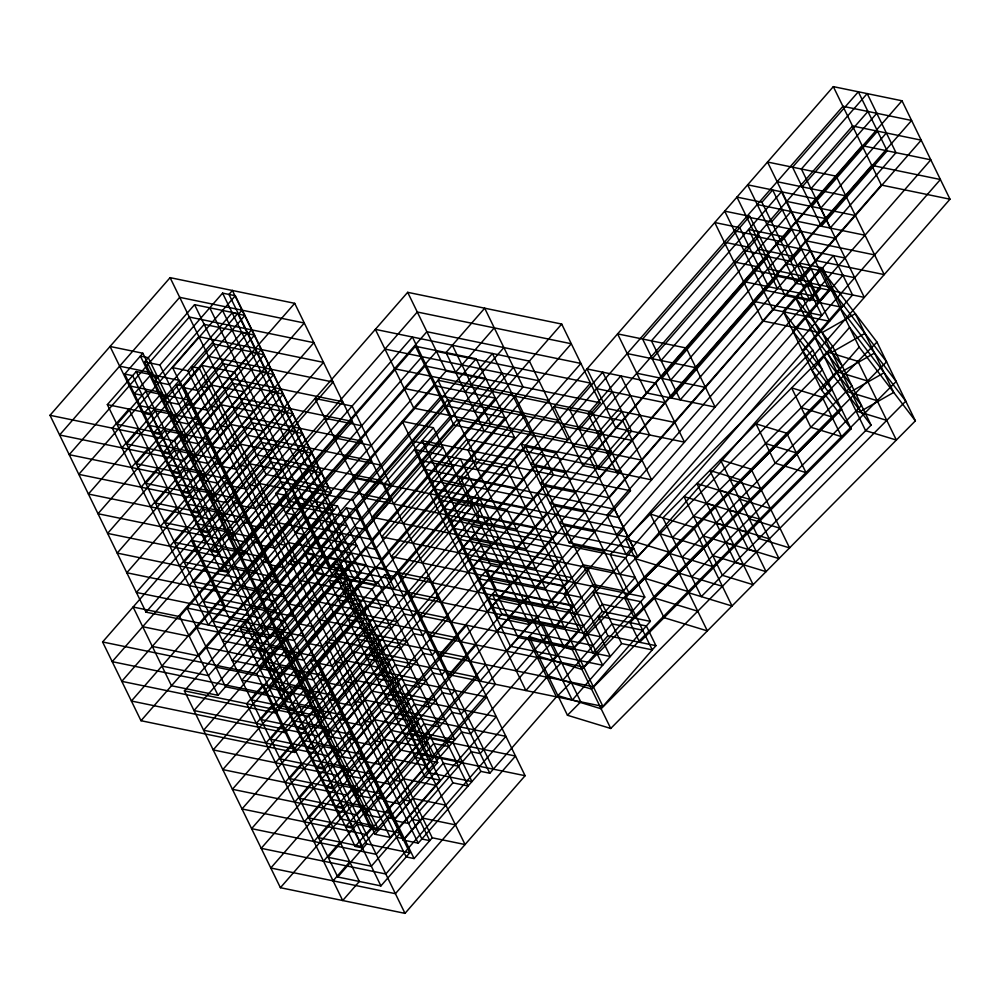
<?xml version="1.0" encoding="UTF-8"?>
<svg xmlns="http://www.w3.org/2000/svg" width="1000" height="1000" viewBox="0 0 1000 1000"><rect width="100%" height="100%" fill="white"/><g stroke="black" fill="none" stroke-linecap="round" stroke-linejoin="round"><path stroke-width="1.5" d="M50 415.3L170.1 277.65L294.7 303.325L390.7 500.15L270.6 637.8L146 612.137L50 415.3L174.6 440.975L270.6 637.8M124.738 374.025L142.863 353.237L238.875 550.075L220.738 570.85L124.738 374.025L132.637 375.65L228.637 572.475L220.738 570.85M107.35 404.625L136.237 371.525L179.4 380.425L409.8 852.812L380.925 885.913L337.75 877.013L107.35 404.625L150.525 413.512L380.925 885.913M440.175 780.2L424.963 777.062L328.963 580.237L344.175 583.375L440.175 780.2L390.25 837.412L375.05 834.275L144.65 361.887L194.562 304.675L237.725 313.562L333.725 510.4L290.562 501.5L194.562 304.675M144.65 361.887L159.85 365.012L222.587 293.125L235.338 295.75L331.337 492.575L268.612 564.475L283.812 567.6M439.325 726.912L424.125 723.775L374.212 780.987L389.412 784.125L452.05 712.337L461 714.175L527.65 637.788L556.45 696.838L489.8 773.225L480.85 771.388L418.212 843.162L403.013 840.037L172.613 367.638L235.338 295.75M150.525 413.512L179.4 380.425M172.613 367.638L187.812 370.775L237.725 313.562M121.9 447.825L138.537 428.75M238.562 314.113L242 310.175M201.825 365.387L297.838 562.225L279.7 583L271.8 581.375L175.8 384.538L183.7 386.163L201.825 365.387L234.65 372.15L330.65 568.975M131.5 467.5L148.138 448.438M248.162 333.8L251.6 329.85M174.6 440.975L294.7 303.325M141.1 487.188L157.738 468.125M257.762 353.488L261.2 349.538M150.7 506.875L167.338 487.8M267.362 373.162L270.8 369.225M160.3 526.55L176.938 507.488M276.962 392.85L280.4 388.9M169.9 546.237L186.537 527.163M286.562 412.537L290 408.587M102.6 641.975L407.675 292.325L561.7 324.062L600.1 402.8L295.025 752.45L141 720.713L102.6 641.975L256.625 673.713L295.025 752.45M179.5 565.925L196.137 546.85M296.163 432.212L299.6 428.275M146 612.137L266.1 474.487L390.7 500.15M189.1 585.6L205.738 566.538M305.763 451.9L309.2 447.95M275.988 493.325L412.388 337L450.788 415.737L314.387 572.062L275.988 493.325L285.487 495.288L323.888 574.012L218.025 695.337L171.5 685.75L133.1 607.025L179.625 616.613L218.025 695.337M179.625 616.613L285.487 495.288M292.062 487.675L415.45 346.275L476.15 358.775L514.55 437.512L391.175 578.913L330.462 566.413L292.062 487.675L352.762 500.188L391.175 578.913M198.7 605.288L215.338 586.213M315.363 471.587L318.8 467.638M294.387 497.125L203.35 601.45L246.525 610.35L337.55 506.012L375.95 584.75L332.788 575.85L294.387 497.125L337.55 506.012M421.987 356.688L285.587 513.013L295.087 514.963L189.225 636.287L142.7 626.7M331.337 492.575L318.587 489.95L255.85 561.85L240.65 558.713M431.587 376.375L295.188 532.7L304.688 534.65L198.825 655.975L152.3 646.388M141 720.713L446.075 371.062L600.1 402.8M319.188 519.938L265.45 581.525L250.25 578.4M325.575 521.25L332.2 513.65M455.575 372.25L494.288 327.887M441.188 396.05L304.788 552.375L314.288 554.338L208.425 675.65L161.9 666.075M184.4 690.863L304.5 553.212L429.1 578.888L525.1 775.713L405 913.363L280.4 887.7L184.4 690.863L309 716.538L405 913.363M331.95 522.562L278.212 584.15L293.412 587.288M352.762 500.188L476.15 358.775M240.55 629.163L287.125 638.75L325.525 717.487L278.95 707.887L240.55 629.163L346.375 507.887L355.962 509.862L394.363 588.587L530.8 432.225L492.4 353.488L355.962 509.862M328.787 539.625L275.05 601.213L259.85 598.075M433.387 427.713L384.05 484.275L480.05 681.1L529.388 624.55L433.387 427.713L402.238 421.3L498.237 618.125L529.388 624.55M335.175 540.938L341.8 533.337M465.175 391.925L503.888 347.562M341.55 542.25L287.812 603.837L303.012 606.975M330.462 566.413L453.85 425L514.55 437.512M259.137 649.587L277.275 628.8L373.275 825.638L355.138 846.413L259.137 649.587L267.038 651.213L363.038 848.037L355.138 846.413M338.4 559.3L284.65 620.9L269.45 617.762M502 373.175L365.562 529.538L355.975 527.562L250.15 648.838L296.725 658.438M393.65 503.95L442.987 447.4L411.838 440.988M344.775 560.612L351.4 553.013M474.775 411.613L513.488 367.25M375.05 834.275L437.675 762.487L341.675 565.662L241.75 680.188L284.925 689.075L384.85 574.55L393.8 576.4L489.8 773.225M351.15 561.925L297.413 623.525L312.613 626.65M256.625 673.713L561.7 324.062M345.863 579.438L342.325 583.5L351.275 585.337L288.65 657.125L303.85 660.263L353.775 603.05L338.562 599.913M511.6 392.85L375.163 549.225L365.575 547.25L259.75 668.525L306.325 678.125M403.25 523.638L452.587 467.088L421.438 460.662M476.438 459L391.3 556.587L545.325 588.325L630.475 490.737L592.075 412L438.038 380.262L476.438 459L630.475 490.737M355.462 599.125L351.925 603.175L360.875 605.025L298.25 676.812L313.45 679.938L363.375 622.737L348.162 619.6M521.2 412.537L384.762 568.913L375.175 566.925L269.35 688.213L315.925 697.8M412.85 543.312L462.188 486.763L431.037 480.35M256.3 723.388L272.938 704.312M439.513 513.4L469.925 478.55M477.575 469.787L524.663 415.825M432.238 837.788L414.1 858.562L406.2 856.938L310.2 660.1L318.1 661.725L336.238 640.95L432.238 837.788L465.05 844.538L369.05 647.712M278.95 707.887L384.775 586.613L394.363 588.587M393.8 576.4L397.337 572.337L493.338 769.175M365.062 618.812L361.525 622.863L370.475 624.712L307.85 696.488L323.05 699.625L372.975 642.412L357.762 639.288M521.213 444.35L833.325 86.638L902 100.787L950 199.2L637.888 556.912L569.212 542.762L521.213 444.35L589.888 458.5L637.888 556.912M422.45 563L471.788 506.45L440.637 500.037M265.9 743.062L282.538 724M449.113 533.088L479.525 498.237M487.175 489.462L534.263 435.5M525.612 446.725L476.275 503.275L572.275 700.1L621.613 643.55L652.275 649.862L556.275 453.038L525.612 446.725L621.613 643.55M406.938 592.025L403.4 596.075L394.45 594.237L331.812 666.025L316.613 662.887L366.525 605.675L381.725 608.812M479.575 516.775L410.5 595.95L564.525 627.688L633.612 548.513L614.4 509.15L460.375 477.413L479.575 516.775L633.612 548.513M374.663 638.488L371.125 642.55L380.075 644.388L317.45 716.175L332.65 719.312L382.575 662.1L367.362 658.962M309 716.538L429.1 578.888M749.712 216.287L642.613 339.038L671.413 398.075L778.512 275.338L749.712 216.287L724.7 211.125L772.7 309.55L829.6 321.275L810.4 281.9L753.5 270.175M761.95 202.262L772.663 189.988L820.662 288.4L809.95 300.675L784.938 295.512L736.938 197.1L761.95 202.262L809.95 300.675M432.05 582.688L481.388 526.138L450.238 519.712M275.5 762.75L292.137 743.688M458.713 552.762L489.125 517.913M496.775 509.15L543.862 455.188M485.875 522.95L535.212 466.4L565.875 472.725M416.538 611.712L413 615.763L404.05 613.925L341.413 685.7L326.213 682.575L376.125 625.363L391.325 628.5M579.4 429.562L612.3 391.863M384.263 658.175L380.725 662.225L389.675 664.075L327.05 735.863L342.25 738.988L392.175 681.787L376.962 678.65M652.212 358.713L759.312 235.963L734.3 230.812M782.262 209.662L771.55 221.938L746.538 216.788M802.15 186.875L867.938 111.475M441.65 602.362L490.988 545.812L459.837 539.4M285.1 782.438L301.737 763.363M468.312 572.45L498.725 537.6M506.375 528.837L553.462 474.862L515.062 396.138M495.475 542.638L544.812 486.087L575.475 492.4M597.55 433.3L630.45 395.6M661.05 360.538L791.087 211.488M810.987 188.688L876.775 113.287M426.138 631.388L422.6 635.45L413.65 633.6L351.012 705.387L335.812 702.25L385.725 645.05L400.925 648.175M589 449.25L621.9 411.55M490.75 565.35L429.7 635.312L583.725 667.05L644.775 597.087L625.575 557.725L471.55 525.988L490.75 565.35L644.775 597.087M393.862 677.862L390.325 681.912L399.275 683.763L336.65 755.537L351.85 758.675L401.775 701.462L386.562 698.337M589.888 458.5L902 100.787M661.812 378.4L768.913 255.65L743.9 250.5M791.862 229.35L781.15 241.625L756.137 236.475M811.75 206.55L877.537 131.15M451.25 622.05L500.588 565.5L469.438 559.087M294.7 802.113L311.337 783.05M477.912 592.137L508.325 557.288M515.975 548.513L546.987 512.962M505.075 562.325L554.412 505.763L585.075 512.087M607.15 452.987L640.05 415.288M670.65 380.213L800.688 231.163M820.588 208.375L886.375 132.975M435.737 651.075L432.2 655.125L423.25 653.288L360.613 725.075L345.412 721.938L395.325 664.725L410.525 667.862M554.375 627.25L573.337 605.5L496.325 589.637L439.3 655L593.325 686.737L650.362 621.375L640.763 601.688L592.688 591.788L602.288 611.462L650.362 621.375M801.462 249.037L790.75 261.312L765.738 256.15M460.85 641.737L510.188 585.188L479.038 578.763M304.3 821.8L320.938 802.725M487.512 611.812L517.925 576.962M525.575 568.2L556.587 532.65L537.388 493.275M514.675 582L564.012 525.45L594.675 531.763M810.288 250.85L680.25 399.9L651.45 340.85L781.488 191.8L829.488 290.212L818.787 302.488L799.587 263.125L822.638 267.875L841.838 307.238L818.787 302.488M445.337 670.763L441.8 674.812L432.85 672.962L370.213 744.75L355.012 741.625L404.925 684.412L420.125 687.55M655.938 645.662L607.875 635.75L598.275 616.075L646.338 625.975L655.938 645.662L602.925 706.413L506.925 509.588L352.9 477.85L448.9 674.688L501.912 613.925L578.925 629.788L563.975 646.925L467.975 450.1L523.088 386.925L484.688 308.2L445.975 352.562L484.375 431.3M476.175 644.887L409.525 721.275L418.475 723.125L355.85 794.912L371.05 798.037L420.975 740.837L405.763 737.7M569.212 542.762L881.325 185.05L950 199.2M811.062 268.712L800.35 280.988L775.337 275.837M470.45 661.413L519.788 604.862L488.638 598.45M313.9 841.488L330.538 822.412M497.113 631.5L527.525 596.65M535.175 587.888L558.162 561.538M524.275 601.688L573.612 545.138L604.275 551.45M280.4 887.7L400.5 750.05L525.1 775.713M571.15 682.163L557.863 695.588L601.125 708.775L905.775 401.163L849.587 327.375L812.038 370.4L841.55 409.15L630.062 622.625L639.663 642.3L851.15 428.825L821.637 390.087L783.238 311.35L820.788 268.325L876.975 342.113L915.375 420.85L610.725 728.462L567.463 715.263L529.062 636.538L542.35 623.112L580.75 701.85L567.463 715.263M819.887 270.538L809.188 282.812L832.237 287.562M454.938 690.438L451.4 694.5L442.45 692.65L379.812 764.438L364.613 761.3L414.525 704.1L429.725 707.225M485.775 664.575L419.125 740.962L428.075 742.812L365.45 814.587L380.65 817.725L430.575 760.512L415.363 757.387M323.5 861.162L340.138 842.1M506.712 651.188L537.125 616.337M544.775 607.562L567.762 581.213L548.562 541.85M533.875 621.362L583.212 564.812L613.875 571.138M616.512 534.8L842.95 275.287M341.675 565.662L332.725 563.812L428.725 760.65L495.375 684.262L466.575 625.212L399.925 701.6L408.875 703.438L346.25 775.225L361.45 778.363L411.375 721.15L396.163 718.012M333.1 880.85L349.738 861.775M516.312 670.863L546.725 636.013M543.475 641.05L592.812 584.5L623.475 590.812M337.75 877.013L366.637 843.913L409.8 852.812M573.713 613.525L596.7 587.188L587.1 567.5L564.113 593.85L592.913 652.9L607.875 635.75M537.25 657.475L470.6 733.863L461.65 732.013L399.012 803.8L383.812 800.675L433.725 743.462L448.925 746.6M553.075 660.738L602.413 604.188L633.075 610.5M403.013 840.037L452.925 782.825L468.125 785.962L372.125 589.125L356.925 586L452.925 782.825M583.312 633.212L602.288 611.462M546.85 677.163L480.2 753.55L471.25 751.7L408.612 823.487L393.413 820.35L443.325 763.15L458.525 766.275M562.675 680.413L612.013 623.862L642.675 630.188M821.637 390.087L859.188 347.062L820.788 268.325M783.238 311.35L812.75 350.1L610.25 554.562L629.45 593.925L831.95 389.462L802.438 350.712L839.987 307.688L896.175 381.488L591.525 689.087L548.263 675.9L561.55 662.487M832.7 346.425L662.875 517.888L701.275 596.625L871.1 425.15L832.7 346.425L795.387 297.438L833.787 376.163L871.1 425.15M551.95 642.8L538.663 656.213L581.925 669.412L886.575 361.8L830.387 288.012L792.837 331.037L822.35 369.787L619.85 574.25M672.475 537.575L842.3 366.1L804.987 317.113M529.062 636.538L572.325 649.725L876.975 342.113M831.95 389.462L624.825 598.413L634.425 618.088L841.55 409.15M682.075 557.25L851.9 385.788L814.587 336.8M691.675 576.938L861.5 405.475L824.188 356.475M831.775 352.287L864.925 333.363M841.375 371.962L874.525 353.05M850.975 391.65L884.125 372.725M777.138 181.713L845.812 195.863M786.737 201.4L855.413 215.55M757.25 204.513L825.925 218.663M796.338 221.088L865.013 235.238M766.85 224.2L835.525 238.35M805.938 240.763L874.613 254.913M776.45 243.875L845.125 258.025M724.35 242.213L749.375 247.362M758.2 249.188L793.025 256.363M786.05 263.562L854.725 277.712M733.95 261.9L758.975 267.05M767.8 268.863L802.625 276.05M743.55 281.575L812.225 295.725M763.1 289.862L820 301.588M753.15 301.262L821.825 315.413L783.425 236.675L748.6 229.5L777.4 288.55M627.2 353.562L695.875 367.713M636.8 373.237L705.475 387.388M596.6 388.625L665.275 402.775M384.95 349.062L538.987 380.788M606.2 408.312L674.875 422.463M394.55 368.738L548.587 400.475M404.15 388.425L558.188 420.163M563.7 426.325L632.375 440.475M142.863 353.237L110.05 346.475L206.05 543.312M573.3 446.012L641.975 460.163M119.65 366.163L152.463 372.925L134.338 393.7L142.238 395.325M244.25 391.838L211.425 385.075L193.3 405.85L185.4 404.225M149.987 375.775L157.875 377.4M201.05 386.3L208.95 387.925M324.675 418.15L361.712 425.775M129.25 385.85L162.062 392.612L143.938 413.387L151.838 415.012M253.85 411.512L221.025 404.75L202.9 425.538L195 423.913M159.588 395.45L167.475 397.088M210.65 405.975L218.55 407.6M334.275 437.825L371.312 445.462M431.712 460.337L523.925 479.338M138.85 405.525L171.663 412.287L153.537 433.062L161.438 434.7M263.45 431.2L230.625 424.438L212.5 445.213L204.6 443.587M169.188 415.138L177.075 416.763M220.25 425.662L228.15 427.287M424.062 469.1L516.275 488.1M343.875 457.512L380.913 465.138M441.312 480.012L533.525 499.012M148.45 425.213L181.262 431.975L163.137 452.75L171.038 454.375M273.05 450.887L240.225 444.125L222.1 464.9L214.2 463.275M178.787 434.825L186.675 436.45M229.85 445.337L237.75 446.975M433.663 488.787L525.875 507.788M450.913 499.7L543.125 518.7M158.05 444.9L190.863 451.65L172.738 472.438L180.637 474.062M282.65 470.562L249.825 463.8L231.7 484.588L223.8 482.95M188.388 454.5L196.275 456.138M239.45 465.025L247.35 466.65M443.263 508.462L535.475 527.463M460.513 519.388L552.725 538.387M167.65 464.575L200.463 471.337L182.338 492.113L190.238 493.75M292.25 490.25L259.425 483.488L241.3 504.263L233.4 502.638M197.987 474.188L205.875 475.812M249.05 484.712L256.95 486.337M452.863 528.15L545.075 547.15M470.112 539.062L562.325 558.062M177.25 484.263L210.075 491.025L191.938 511.8L199.838 513.425M301.85 509.938L269.037 503.175L250.9 523.95L243 522.325M207.587 493.875L215.475 495.5M258.65 504.387L266.55 506.025M462.463 547.837L554.675 566.838M479.712 558.75L571.925 577.75M186.85 503.938L219.675 510.7L201.537 531.487L209.438 533.112M311.45 529.612L278.637 522.85L260.5 543.638L252.6 542M217.188 513.55L225.075 515.175M268.25 524.075L276.15 525.7M472.062 567.513L564.275 586.512M489.312 578.438L581.525 597.438M196.45 523.625L229.275 530.388L211.137 551.163L219.037 552.8M321.05 549.3L288.238 542.537L270.1 563.312L262.2 561.688M226.788 533.237L234.675 534.862M277.85 543.763L285.75 545.388M481.662 587.2L573.875 606.2M498.913 598.112L591.125 617.112M491.262 606.888L583.475 625.887M314.387 572.062L323.888 574.012M508.512 617.8L600.725 636.8M200.938 559.963L256.363 571.375M299.538 580.275L354.963 591.7M232.237 568.35L275.4 577.25M344.487 593.125L387.663 602.013M500.863 626.562L593.075 645.562M210.538 579.637L265.963 591.062M309.137 599.963L364.562 611.375M241.838 588.038L285 596.938M354.087 612.812L397.262 621.7M220.138 599.325L275.562 610.75M318.738 619.637L374.162 631.062M251.438 607.725L294.6 616.613M363.688 632.487L406.863 641.388M261.038 627.4L304.2 636.3M373.288 652.175L416.463 661.062M279.05 637.45L294.25 640.575L348 578.987L309.587 500.25M322.212 646.338L307.013 643.2L360.75 581.613L322.35 502.875M448.9 674.688L602.925 706.413M196.713 627.725L257.625 640.275M254.05 641.725L286.875 648.487L268.738 669.262L276.637 670.888M378.65 667.4L345.838 660.638L327.7 681.413L319.8 679.788M270.637 647.087L313.8 655.987M284.387 651.338L292.275 652.962M335.45 661.862L343.35 663.487M382.887 671.862L426.062 680.75M206.312 647.4L267.225 659.95M263.65 661.413L296.475 668.162L278.337 688.95L286.238 690.575M388.25 687.075L355.438 680.312L337.3 701.1L329.4 699.475M293.988 671.012L301.875 672.65M345.05 681.538L352.95 683.162M392.488 691.538L435.662 700.438M215.912 667.087L276.825 679.638M273.25 681.087L306.075 687.85L287.938 708.625L295.837 710.263M397.85 706.762L365.037 700L346.9 720.775L339 719.15M303.587 690.7L311.475 692.325M354.65 701.225L362.55 702.85M402.088 711.225L445.262 720.113M282.85 700.775L315.675 707.537L297.538 728.312L305.438 729.938M407.45 726.45L374.637 719.688L356.5 740.462L348.6 738.838M313.188 710.387L321.075 712.013M364.25 720.9L372.15 722.537M292.45 720.462L325.275 727.212L307.137 748L315.038 749.625M417.05 746.125L384.237 739.362L366.1 760.15L358.2 758.512M322.788 730.062L330.675 731.7M373.85 740.588L381.75 742.212M419.188 753L462.35 761.888M428.725 760.65L437.675 762.487M302.05 740.138L334.875 746.9L316.737 767.675L324.637 769.312M426.65 765.812L393.837 759.05L375.7 779.825L367.8 778.2M332.388 749.75L340.275 751.375M383.45 760.275L391.35 761.9M311.65 759.825L344.475 766.587L326.337 787.362L334.237 788.988M436.25 785.5L403.438 778.737L385.3 799.513L377.4 797.887M341.987 769.438L349.875 771.062M393.05 779.95L400.95 781.587M321.25 779.5L354.075 786.263L335.938 807.05L343.837 808.675M445.85 805.175L413.038 798.413L394.9 819.2L387 817.562M351.587 789.112L359.475 790.738M402.65 799.638L410.55 801.263M330.85 799.188L363.675 805.95L345.538 826.725L353.438 828.35M455.45 824.862L422.638 818.1L404.5 838.875L396.6 837.25M361.188 808.8L369.075 810.425M412.25 819.325L420.15 820.95M373.275 825.638L340.45 818.875L244.45 622.038M836.825 371.625L867.562 381M846.425 391.312L877.163 400.688M856.025 411L886.762 420.375M801.225 407.575L831.963 416.95M765.625 443.512L796.363 452.887M730.025 479.462L760.763 488.837M719.438 490.163L750.163 499.538M739.625 499.15L770.362 508.525M729.038 509.837L759.762 519.212M706.513 503.212L737.237 512.587M749.225 518.825L779.963 528.2M738.637 529.525L769.362 538.9M716.112 522.888L746.838 532.263M693.587 516.263L724.312 525.638M725.713 542.575L756.438 551.95M703.188 535.938L733.913 545.325M659.95 533.75L703.213 546.95M712.788 555.625L743.512 565M668.95 552.163L625.688 538.975L664.05 617.688L707.35 630.9L650.35 514.062L693.612 527.263L732.013 606L688.713 592.788M669.45 553.4L712.812 566.625M635.288 558.65L678.55 571.85M679.05 573.088L722.412 586.312M644.762 578.3L688.15 591.538M654.362 597.987L697.75 611.213M859.188 347.062L915.375 420.85M833.325 86.638L881.325 185.05M800.45 293.3L819.65 332.663L762.75 320.95L714.75 222.525L739.775 227.688L768.575 286.737M812.75 350.1L851.15 428.825M452.362 345.238L490.763 423.975M573.337 605.5L563.737 585.825L486.725 569.95L496.325 589.637M578.925 629.788L569.325 610.112L492.312 594.237L501.912 613.925M407.675 292.325L446.075 371.062M572.325 649.725L610.725 728.462M415.45 346.275L453.85 425M384.85 574.55L480.85 771.388M346.375 507.887L384.775 586.613M222.587 293.125L318.587 489.95M222.525 310.438L318.525 507.262M336.262 559.763L432.262 756.587M209.762 307.812L305.763 504.637M170.1 277.65L266.1 474.487M304.5 553.212L400.5 750.05M298.788 562.413L337.188 641.15M187.812 370.775L418.212 843.162M183.7 386.163L279.7 583M318.1 661.725L414.1 858.562M159.85 365.012L390.25 837.412M237.862 549.862L276.262 628.6M136.237 371.525L366.637 843.913M179.7 297.337L59.6 434.988L184.2 460.662L304.3 323.013L179.7 297.337M189.3 317.025L69.2 454.675L193.8 480.337L313.9 342.688L189.3 317.025M128.938 409.075L112.3 428.137L208.3 624.975L224.938 605.9L128.938 409.075M232.4 290.487L228.962 294.438L324.963 491.262L328.4 487.325L232.4 290.487M145.838 391.213L116.95 424.312L160.125 433.2L189 400.1L145.838 391.213M204.163 324.363L154.25 381.562L169.45 384.7L232.188 312.8L244.938 315.438L182.213 387.325L197.413 390.462L247.325 333.25L204.163 324.363M198.9 336.7L78.8 474.35L203.4 500.025L323.5 362.375L198.9 336.7M155.438 410.887L126.55 443.988L169.725 452.887L198.6 419.787L155.438 410.887M213.762 344.038L163.85 401.25L179.05 404.375L241.788 332.488L254.537 335.112L191.812 407.013L207.013 410.138L256.925 352.938L213.762 344.038M208.5 356.388L88.4 494.038L213 519.712L333.1 382.062L208.5 356.388M165.037 430.575L136.15 463.675L179.325 472.562L208.2 439.475L165.037 430.575M223.363 363.725L173.45 420.925L188.65 424.062L251.388 352.175L264.137 354.8L201.412 426.688L216.612 429.825L266.525 372.612L223.363 363.725M218.1 376.062L98 513.725L222.6 539.388L342.7 401.737L218.1 376.062M174.638 450.262L145.75 483.35L188.925 492.25L217.8 459.15L174.638 450.262M232.963 383.4L183.05 440.613L198.25 443.75L260.988 371.85L273.738 374.475L211.012 446.375L226.213 449.513L276.125 392.3L232.963 383.4M227.7 395.75L107.6 533.4L232.2 559.075L352.3 421.425L227.7 395.75M184.237 469.938L155.35 503.038L198.525 511.938L227.4 478.837L184.237 469.938M242.562 403.088L192.65 460.3L207.85 463.425L270.587 391.538L283.337 394.162L220.613 466.062L235.812 469.188L285.725 411.987L242.562 403.088M237.3 415.438L117.2 553.088L241.8 578.763L361.9 441.1L237.3 415.438M193.837 489.625L164.95 522.725L208.125 531.613L237 498.512L193.837 489.625M252.162 422.775L202.25 479.975L217.45 483.113L280.188 411.225L292.938 413.85L230.212 485.737L245.413 488.875L295.325 431.662L252.162 422.775M246.9 435.112L126.8 572.762L251.4 598.438L371.5 460.788L246.9 435.112M203.438 509.312L174.55 542.4L217.725 551.3L246.6 518.2L203.438 509.312M261.762 442.45L211.85 499.663L227.05 502.8L289.788 430.9L302.538 433.525L239.812 505.425L255.012 508.562L304.925 451.35L261.762 442.45M256.5 454.8L136.4 592.45L261 618.125L381.1 480.475L256.5 454.8M213.038 528.987L184.15 562.087L227.325 570.988L256.2 537.888L213.038 528.987M271.363 462.137L221.45 519.35L236.65 522.475L299.387 450.588L312.137 453.212L249.412 525.112L264.613 528.237L314.525 471.037L271.363 462.137M417.275 312.013L112.2 661.663L266.225 693.4L571.3 343.75L417.275 312.013M222.638 548.675L193.75 581.775L236.925 590.662L265.8 557.562L222.638 548.675M280.963 481.825L231.05 539.025L246.25 542.163L308.988 470.262L321.737 472.9L259.012 544.788L274.212 547.925L324.125 490.712L280.963 481.825M426.875 331.7L121.8 681.35L275.825 713.088L580.9 363.438L426.875 331.7M436.475 351.375L131.4 701.025L285.425 732.763L590.5 383.113L436.475 351.375M425.05 365.95L301.663 507.362L362.362 519.862L485.75 378.462L425.05 365.95M322.6 493.963L315.975 501.562L354.375 580.3L361 572.7L322.6 493.963M303.988 516.8L212.95 621.138L256.125 630.025L347.15 525.7L303.988 516.8M434.65 385.637L311.262 527.038L371.962 539.55L495.35 398.15L434.65 385.637M313.587 536.487L222.55 640.825L265.725 649.712L356.75 545.375L313.587 536.487M447.638 399.95L362.5 497.537L516.525 529.275L601.675 431.688L447.638 399.95M444.25 405.325L320.863 546.725L381.562 559.237L504.95 417.825L444.25 405.325M323.188 556.175L232.15 660.5L275.325 669.4L366.35 565.062L323.188 556.175M314.1 572.9L194 710.55L318.6 736.225L438.7 598.575L314.1 572.9M457.238 419.637L372.1 517.212L526.125 548.95L611.275 451.375L457.238 419.637M323.7 592.587L203.6 730.238L328.2 755.9L448.3 618.25L323.7 592.587M466.838 439.312L381.7 536.9L535.725 568.638L620.875 471.05L466.838 439.312M263.337 684.638L246.7 703.7L342.7 900.537L359.338 881.462L263.337 684.638M460.325 458.862L429.913 493.725L525.913 690.55L556.325 655.7L460.325 458.862M280.238 666.775L251.35 699.862L294.525 708.763L323.4 675.662L280.238 666.775M333.3 612.263L213.2 749.912L337.8 775.588L457.9 637.938L333.3 612.263M289.837 686.45L260.95 719.55L304.125 728.45L333 695.35L289.837 686.45M342.9 631.95L222.8 769.6L347.4 795.275L467.5 657.625L342.9 631.95M469.975 497.1L400.9 576.263L554.925 608L624 528.825L469.975 497.1M299.438 706.137L270.55 739.237L313.725 748.125L342.6 715.037L299.438 706.137M352.5 651.625L232.4 789.287L357 814.95L477.1 677.3L352.5 651.625M602.7 372.175L569.8 409.888L598.6 468.925L631.5 431.225L602.7 372.175M842.925 106.312L530.812 464.025L599.487 478.175L911.6 120.463L842.925 106.312M858.337 91.788L792.55 167.188L821.35 226.238L887.138 150.838L858.337 91.788M309.037 725.825L280.15 758.913L323.325 767.812L352.2 734.712L309.037 725.825M362.1 671.312L242 808.962L366.6 834.638L486.7 696.988L362.1 671.312M620.85 375.925L587.95 413.625L616.75 472.675L649.65 434.975L620.85 375.925M867.175 93.6L801.388 169.013L830.188 228.05L895.975 152.65L867.175 93.6M481.15 545.662L420.1 615.638L574.125 647.362L635.175 577.4L481.15 545.662M852.525 126L540.413 483.713L609.087 497.863L921.2 140.15L852.525 126M318.637 745.5L289.75 778.6L332.925 787.5L361.8 754.4L318.637 745.5M371.7 691L251.6 828.65L376.2 854.325L496.3 716.663L371.7 691M862.125 145.675L550.013 503.4L618.688 517.55L930.8 159.825L862.125 145.675M328.237 765.188L299.35 798.288L342.525 807.175L371.4 774.075L328.237 765.188M381.3 710.675L261.2 848.325L385.8 874L505.9 736.35L381.3 710.675M871.725 165.362L559.612 523.075L628.288 537.225L940.4 179.513L871.725 165.362M337.837 784.875L308.95 817.962L352.125 826.862L381 793.763L337.837 784.875M390.9 730.362L270.8 868.012L395.4 893.688L515.5 756.038L390.9 730.362M347.438 804.55L318.55 837.65L361.725 846.55L390.6 813.45L347.438 804.55M833.35 255.6L606.912 515.125L626.112 554.487L852.55 294.962L833.35 255.6M357.038 824.237L328.15 857.337L371.325 866.225L400.2 833.125L357.038 824.237M855.325 313.675L822.175 332.6L860.575 411.337L893.725 392.413L855.325 313.675M836.213 176.188L767.537 162.037L815.537 260.45L884.212 274.6L836.213 176.188M816.325 198.975L747.65 184.825L795.65 283.238L864.325 297.387L816.325 198.975M686.275 348.025L617.6 333.875L646.4 392.925L715.075 407.075L686.275 348.025M655.675 383.1L587 368.95L615.8 428L684.475 442.15L655.675 383.1M529.388 361.112L375.35 329.375L413.75 408.1L567.788 439.837L529.388 361.112M622.775 420.8L554.1 406.65L582.9 465.7L651.575 479.85L622.775 420.8M148.275 357.713L140.387 356.087L236.388 552.925L244.275 554.55L148.275 357.713M199.35 368.237L191.45 366.613L287.45 563.438L295.35 565.062L199.35 368.237M352.113 406.087L315.075 398.462L353.475 477.2L390.513 484.825L352.113 406.087M514.325 459.65L422.113 440.65L518.112 637.475L610.325 656.488L514.325 459.65M506.675 468.425L414.462 449.412L510.462 646.25L602.675 665.25L506.675 468.425M246.762 551.7L191.337 540.275L229.737 619.012L285.163 630.425L246.762 551.7M345.363 572.013L289.938 560.588L328.338 639.325L383.762 650.75L345.363 572.013M378.062 582.337L334.888 573.438L411.688 730.9L454.862 739.8L378.062 582.337M248.025 620.588L187.113 608.038L225.512 686.762L286.438 699.325L248.025 620.588M282.675 633.275L274.788 631.65L370.788 828.487L378.675 830.113L282.675 633.275M333.75 643.8L325.85 642.175L421.85 839L429.75 840.625L333.75 643.8M452.75 742.212L409.588 733.312L428.787 772.688L471.95 781.575L452.75 742.212M857.962 361.325L827.225 351.95L865.625 430.675L896.363 440.05L857.962 361.325M822.362 397.262L791.625 387.887L810.825 427.262L841.562 436.637L822.362 397.262M786.762 433.212L756.025 423.837L775.225 463.2L805.962 472.575L786.762 433.212M751.162 469.15L720.425 459.775L758.825 538.513L789.562 547.888L751.162 469.15M740.562 479.85L709.837 470.475L748.238 549.212L778.962 558.587L740.562 479.85M727.638 492.9L696.912 483.525L735.312 562.263L766.038 571.638L727.638 492.9M714.712 505.95L683.988 496.575L722.387 575.312L753.112 584.688L714.712 505.95"/></g></svg>
